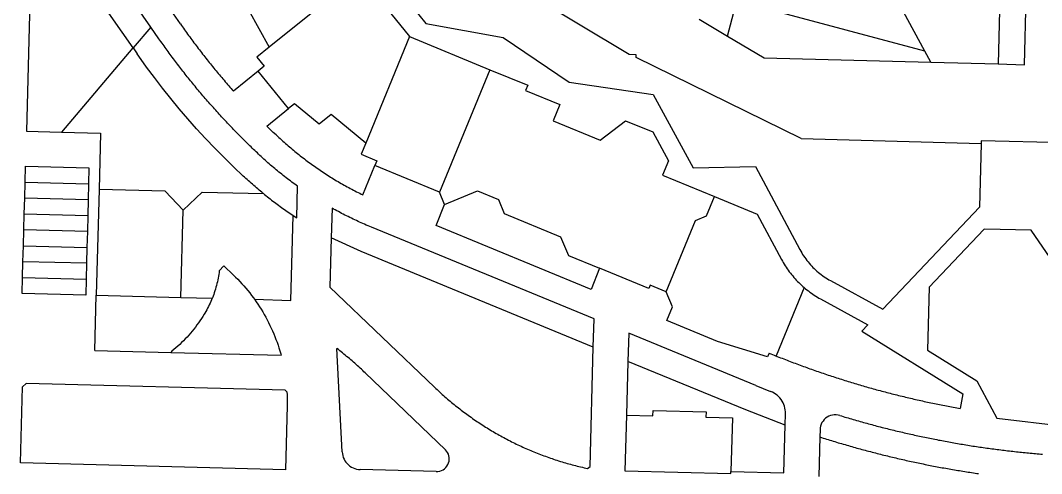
# Model space of a CAD drawing. Header units: inches. Extents: x 486468 to 494399, y 5455955 to 5460553.
# Drawn here: x 489941 to 490528, y 5457060 to 5457320 of the extents above; entities that cross this region are included whole.
import ezdxf

# ---------------------------------------------------------------- set-up
doc = ezdxf.new("R2010")
doc.units = ezdxf.units.IN
doc.header["$MEASUREMENT"] = 0
doc.layers.add('ParcelLines', color=10, linetype='Continuous')

msp = doc.modelspace()

# ---------------------------------------------------------------- linework, layer by layer
at = {"layer": 'ParcelLines', "color": 1}
for p, q in [((490518.263, 5457294.771), (490522.463, 5457458.571)), ((490505.533, 5457390.471), (490503.063, 5457295.17)), ((490015.746, 5457316.43), (489972.617, 5457378.261)), ((490005.526, 5457304.42), (489960.117, 5457369.561)), ((490145.267, 5457354.064), (490173.966, 5457318.413)), ((490135.866, 5457346.613), (490083.826, 5457304.751)), ((490135.866, 5457346.613), (490164.566, 5457310.913)), ((490347.464, 5457311.217), (490352.875, 5457331.418)), ((490032.766, 5457318.21), (490027.466, 5457325.86)), ((490461.003, 5457302.469), (490370.524, 5457326.688)), ((490331.175, 5457320.987), (490347.464, 5457311.217)), ((490461.003, 5457302.469), (490448.584, 5457325.139)), ((490015.746, 5457316.43), (490005.526, 5457304.42)), ((490173.966, 5457318.413), (490218.415, 5457310.414)), ((490164.566, 5457310.913), (490139.415, 5457249.711)), ((490164.566, 5457310.913), (490210.815, 5457291.903)), ((490218.415, 5457310.414), (490256.315, 5457284.764)), ((490347.464, 5457311.217), (490368.454, 5457298.627)), ((490005.526, 5457304.42), (490007.969, 5457300.915)), ((490464.463, 5457296.159), (490461.003, 5457302.469)), ((490368.454, 5457298.627), (490464.463, 5457296.159)), ((490464.463, 5457296.159), (490503.063, 5457295.17)), ((490077.566, 5457291.061), (490063.316, 5457279.61)), ((490094.915, 5457269.51), (490077.566, 5457291.061)), ((490210.815, 5457291.903), (490181.864, 5457221.46)), ((490210.815, 5457291.903), (490232.565, 5457282.964)), ((490503.063, 5457295.17), (490518.263, 5457294.771)), ((490232.565, 5457282.964), (490231.265, 5457279.913)), ((490231.265, 5457279.913), (490250.964, 5457271.814)), ((490082.515, 5457259.51), (490094.915, 5457269.51)), ((490098.415, 5457272.311), (490094.915, 5457269.51)), ((490112.615, 5457260.66), (490098.415, 5457272.311)), ((490250.964, 5457271.814), (490247.164, 5457262.563)), ((490119.415, 5457266.111), (490112.615, 5457260.66)), ((490139.415, 5457249.711), (490119.415, 5457266.111)), ((490247.164, 5457262.563), (490274.264, 5457251.414)), ((490274.264, 5457251.414), (490288.714, 5457262.564)), ((490139.415, 5457249.711), (490136.764, 5457243.26)), ((490389.814, 5457252.267), (490493.313, 5457249.57)), ((490493.313, 5457249.57), (490492.363, 5457212.869)), ((490493.363, 5457251.07), (490493.313, 5457249.57)), ((490550.563, 5457249.571), (490493.363, 5457251.07)), ((490136.764, 5457243.26), (490145.764, 5457239.56)), ((490145.764, 5457239.56), (490144.614, 5457236.76)), ((490313.464, 5457239.564), (490310.064, 5457231.314)), ((489943.475, 5457227.257), (489943.716, 5457236.407)), ((489943.716, 5457236.407), (489980.215, 5457235.458)), ((489980.215, 5457235.458), (489979.975, 5457226.307)), ((490181.864, 5457221.46), (490144.614, 5457236.76)), ((490310.064, 5457231.314), (490339.973, 5457218.995)), ((490327.664, 5457235.415), (490363.463, 5457236.166)), ((490363.463, 5457236.166), (490389.063, 5457188.466)), ((489943.225, 5457218.107), (489943.475, 5457227.257)), ((489943.475, 5457227.257), (489979.975, 5457226.307)), ((489979.975, 5457226.307), (489979.735, 5457217.157)), ((489986.015, 5457223.107), (489984.355, 5457162.365)), ((490024.065, 5457222.108), (489986.015, 5457223.107)), ((490034.465, 5457211.208), (490024.065, 5457222.108)), ((490034.465, 5457211.208), (490045.365, 5457221.558)), ((490045.365, 5457221.558), (490080.564, 5457220.659)), ((490184.764, 5457214.41), (490181.864, 5457221.46)), ((490184.764, 5457214.41), (490203.614, 5457222.261)), ((490203.614, 5457222.261), (490215.713, 5457217.311)), ((489942.986, 5457209.006), (489943.225, 5457218.107)), ((489979.735, 5457217.157), (489943.225, 5457218.107)), ((489979.735, 5457217.157), (489979.505, 5457208.057)), ((490179.813, 5457202.31), (490184.764, 5457214.41)), ((490215.713, 5457217.311), (490219.063, 5457209.211)), ((490339.973, 5457218.995), (490364.463, 5457208.915)), ((489942.736, 5457199.856), (489942.986, 5457209.006)), ((489942.986, 5457209.006), (489979.505, 5457208.057)), ((489979.505, 5457208.057), (489979.266, 5457198.907)), ((490033.115, 5457160.967), (490034.465, 5457211.208)), ((490096.363, 5457159.307), (490097.664, 5457208.109)), ((490219.063, 5457209.211), (490251.413, 5457195.911)), ((490328.963, 5457205.214), (490335.413, 5457207.864)), ((490364.463, 5457208.915), (490378.513, 5457182.815)), ((490436.713, 5457154.217), (490492.363, 5457212.869)), ((490268.963, 5457165.611), (490179.813, 5457202.31)), ((490312.163, 5457164.313), (490328.963, 5457205.214)), ((489942.496, 5457190.706), (489942.736, 5457199.856)), ((489979.266, 5457198.907), (489979.026, 5457189.757)), ((490494.963, 5457200.119), (490463.463, 5457166.968)), ((490495.163, 5457200.319), (490494.963, 5457200.119)), ((490522.013, 5457199.62), (490495.163, 5457200.319)), ((490542.163, 5457170.271), (490522.013, 5457199.62)), ((489942.246, 5457181.556), (489942.496, 5457190.706)), ((490119.564, 5457195.259), (490118.813, 5457166.958)), ((490136.813, 5457187.309), (490119.564, 5457195.259)), ((490251.413, 5457195.911), (490255.913, 5457185.161)), ((489979.026, 5457189.757), (489978.786, 5457180.606)), ((490255.913, 5457185.161), (490273.913, 5457177.762)), ((489942.006, 5457172.456), (489942.246, 5457181.556)), ((489978.786, 5457180.606), (489978.555, 5457171.506)), ((490055.135, 5457176.357), (490057.82, 5457179.16)), ((490057.82, 5457179.16), (490063.318, 5457173.894)), ((490273.913, 5457177.762), (490268.963, 5457165.611)), ((490302.113, 5457166.162), (490273.913, 5457177.762)), ((489941.766, 5457163.306), (489942.006, 5457172.456)), ((489978.555, 5457171.506), (489978.315, 5457162.356)), ((490118.813, 5457166.958), (490178.961, 5457109.407)), ((490302.913, 5457168.112), (490302.113, 5457166.162)), ((490312.163, 5457164.313), (490302.913, 5457168.112)), ((490406.713, 5457170.666), (490436.713, 5457154.217)), ((490463.463, 5457166.968), (490462.513, 5457130.618)), ((489978.315, 5457162.356), (489941.766, 5457163.306)), ((489983.515, 5457130.561), (489984.355, 5457162.365)), ((489984.355, 5457162.365), (490033.115, 5457160.967)), ((490033.115, 5457160.967), (490051.128, 5457160.626)), ((490315.862, 5457155.512), (490312.163, 5457164.313)), ((490075.381, 5457159.995), (490096.363, 5457159.307)), ((490312.612, 5457147.662), (490315.862, 5457155.512)), ((490400.963, 5457160.166), (490428.163, 5457145.216)), ((490341.762, 5457135.713), (490312.612, 5457147.662)), ((490428.163, 5457145.216), (490424.713, 5457141.616)), ((490424.713, 5457141.616), (490482.713, 5457105.518)), ((490125.813, 5457072.206), (490122.812, 5457131.657)), ((490268.412, 5457063.909), (490270.272, 5457132.41)), ((490370.512, 5457126.814), (490341.762, 5457135.713)), ((489983.515, 5457130.561), (490027.19, 5457129.429)), ((490027.19, 5457129.429), (490090.71, 5457127.781)), ((490371.412, 5457129.014), (490370.512, 5457126.814)), ((490462.513, 5457130.618), (490490.763, 5457113.069)), ((490290.172, 5457124.211), (490289.331, 5457093.41)), ((490357.962, 5457096.363), (490290.172, 5457124.211)), ((490139.112, 5457117.606), (490185.161, 5457073.506)), ((489940.778, 5457065.954), (489941.943, 5457109.642)), ((489941.943, 5457109.642), (489943.994, 5457111.588)), ((490093.02, 5457107.724), (489943.994, 5457111.588)), ((490363.762, 5457110.413), (490372.262, 5457107.014)), ((490490.763, 5457113.069), (490502.263, 5457091.569)), ((490094.076, 5457106.7), (490093.02, 5457107.724)), ((490482.713, 5457105.518), (490481.263, 5457097.218)), ((490094.178, 5457098.944), (490093.209, 5457062.002)), ((490380.592, 5457087.624), (490357.962, 5457096.363)), ((490289.331, 5457093.41), (490288.462, 5457061.41)), ((490335.112, 5457095.262), (490335.012, 5457092.212)), ((490335.012, 5457092.212), (490350.262, 5457091.812)), ((490350.262, 5457091.812), (490349.412, 5457061.012)), ((490380.592, 5457087.624), (490380.762, 5457094.164)), ((490502.263, 5457091.569), (490541.263, 5457086.971)), ((490379.862, 5457060.214), (490380.592, 5457087.624)), ((490400.662, 5457084.915), (490400.552, 5457080.814)), ((490400.552, 5457080.814), (490399.963, 5457058.164)), ((490093.209, 5457062.002), (489940.778, 5457065.954)), ((490179.911, 5457060.906), (490136.213, 5457062.056)), ((490266.912, 5457062.709), (490268.412, 5457063.909)), ((490288.462, 5457061.41), (490349.412, 5457059.812)), ((490349.412, 5457061.012), (490379.862, 5457060.214)), ((490349.412, 5457059.812), (490349.412, 5457061.012))]:
    msp.add_line(p, q, dxfattribs=at)
for points in [[(490294.865, 5457300.516), (490290.815, 5457300.615), (490148.067, 5457386.215)], [(489947.417, 5457376.161), (489944.266, 5457256.507), (489964.346, 5457255.988)], [(490072.016, 5457326.361), (490083.816, 5457304.761), (490083.826, 5457304.751)], [(490097.664, 5457208.109), (490099.764, 5457206.759), (490100.214, 5457224.859), (490099.364, 5457225.469), (490098.524, 5457226.079), (490097.684, 5457226.689), (490096.844, 5457227.309), (490096.014, 5457227.929), (490095.184, 5457228.559), (490094.354, 5457229.189), (490093.534, 5457229.829), (490092.715, 5457230.469), (490091.895, 5457231.109), (490091.075, 5457231.759), (490090.265, 5457232.409), (490089.455, 5457233.069), (490088.655, 5457233.729), (490087.855, 5457234.389), (490087.055, 5457235.059), (490086.265, 5457235.729), (490085.465, 5457236.409), (490084.685, 5457237.089), (490083.895, 5457237.769), (490083.115, 5457238.459), (490082.335, 5457239.149), (490081.565, 5457239.849), (490080.795, 5457240.549), (490080.025, 5457241.249), (490079.265, 5457241.959), (490078.525, 5457242.649), (490077.795, 5457243.339), (490077.055, 5457244.029), (490076.325, 5457244.729), (490075.595, 5457245.419), (490074.865, 5457246.119), (490074.135, 5457246.819), (490073.405, 5457247.519), (490072.685, 5457248.219), (490071.965, 5457248.929), (490071.235, 5457249.629), (490070.515, 5457250.339), (490069.805, 5457251.049), (490069.085, 5457251.759), (490068.375, 5457252.469), (490067.655, 5457253.189), (490066.945, 5457253.899), (490066.235, 5457254.619), (490065.525, 5457255.339), (490064.825, 5457256.059), (490064.115, 5457256.789), (490063.415, 5457257.509), (490062.715, 5457258.239), (490062.015, 5457258.969), (490061.315, 5457259.699), (490060.625, 5457260.429), (490059.925, 5457261.159), (490059.235, 5457261.9), (490058.545, 5457262.63), (490057.855, 5457263.37), (490057.175, 5457264.11), (490056.485, 5457264.85), (490055.805, 5457265.59), (490055.125, 5457266.34), (490054.445, 5457267.08), (490053.765, 5457267.83), (490053.085, 5457268.58), (490052.415, 5457269.33), (490051.735, 5457270.08), (490051.065, 5457270.84), (490050.395, 5457271.59), (490049.735, 5457272.35), (490049.065, 5457273.11), (490048.406, 5457273.87), (490047.746, 5457274.63), (490047.086, 5457275.4), (490046.426, 5457276.16), (490045.766, 5457276.93), (490045.116, 5457277.7), (490044.456, 5457278.47), (490043.806, 5457279.24), (490043.156, 5457280.01), (490042.516, 5457280.79), (490041.866, 5457281.56), (490041.226, 5457282.34), (490040.586, 5457283.12), (490039.946, 5457283.9), (490039.306, 5457284.68), (490038.666, 5457285.47), (490038.036, 5457286.25), (490037.396, 5457287.04), (490036.766, 5457287.83), (490036.146, 5457288.62), (490035.516, 5457289.41), (490034.886, 5457290.2), (490034.266, 5457290.99), (490033.646, 5457291.79), (490033.026, 5457292.59), (490032.406, 5457293.39), (490031.796, 5457294.19), (490031.176, 5457294.99), (490030.566, 5457295.79), (490029.956, 5457296.59), (490029.346, 5457297.4), (490028.746, 5457298.21), (490028.136, 5457299.02), (490027.536, 5457299.83), (490026.936, 5457300.64), (490026.336, 5457301.45), (490025.746, 5457302.27), (490025.146, 5457303.08), (490024.556, 5457303.9), (490023.966, 5457304.72), (490023.376, 5457305.54), (490022.796, 5457306.36), (490022.206, 5457307.18), (490021.626, 5457308.01), (490021.046, 5457308.83), (490020.466, 5457309.66), (490015.746, 5457316.43)], [(490032.766, 5457318.21), (490033.356, 5457317.37), (490033.946, 5457316.53), (490034.536, 5457315.69), (490035.136, 5457314.86), (490035.736, 5457314.02), (490036.336, 5457313.19), (490036.936, 5457312.36), (490037.536, 5457311.53), (490038.146, 5457310.7), (490038.746, 5457309.87), (490039.356, 5457309.05), (490039.966, 5457308.22), (490040.586, 5457307.4), (490041.196, 5457306.58), (490041.816, 5457305.76), (490042.436, 5457304.94), (490043.056, 5457304.13), (490043.686, 5457303.31), (490044.306, 5457302.5), (490044.936, 5457301.69), (490045.566, 5457300.88), (490046.196, 5457300.07), (490046.836, 5457299.26), (490047.466, 5457298.46), (490048.106, 5457297.65), (490048.746, 5457296.85), (490049.386, 5457296.05), (490050.036, 5457295.25), (490050.676, 5457294.45), (490051.326, 5457293.66), (490051.976, 5457292.86), (490052.626, 5457292.07), (490053.276, 5457291.28), (490053.936, 5457290.49), (490054.596, 5457289.7), (490055.256, 5457288.92), (490055.916, 5457288.13), (490056.576, 5457287.35), (490057.246, 5457286.57), (490057.906, 5457285.79), (490058.576, 5457285.01), (490059.246, 5457284.23), (490059.926, 5457283.46), (490060.596, 5457282.69), (490061.276, 5457281.91), (490061.956, 5457281.14), (490062.636, 5457280.38), (490063.316, 5457279.61)], [(490005.526, 5457304.42), (490005.516, 5457304.41), (489964.346, 5457255.988)], [(490083.826, 5457304.751), (490076.816, 5457299.111), (490081.016, 5457293.861), (490077.566, 5457291.061)], [(490068.89, 5457230.786), (490063.351, 5457236.027), (490057.903, 5457241.365), (490052.55, 5457246.796), (490047.293, 5457252.32), (490042.133, 5457257.935), (490037.071, 5457263.64), (490032.111, 5457269.431), (490027.251, 5457275.309), (490022.495, 5457281.27), (490017.844, 5457287.314), (490013.299, 5457293.437), (490008.861, 5457299.64), (490007.969, 5457300.915)], [(490389.814, 5457252.267), (490294.865, 5457298.965), (490294.865, 5457300.516)], [(490256.315, 5457284.764), (490304.714, 5457277.615), (490327.664, 5457235.415)], [(490288.714, 5457262.564), (490304.464, 5457256.115), (490313.464, 5457239.564)], [(489964.346, 5457255.988), (489986.866, 5457255.408), (489986.015, 5457223.107)], [(490089.415, 5457252.96), (490087.802, 5457254.403), (490086.215, 5457255.873), (490084.653, 5457257.371), (490083.118, 5457258.896), (490082.515, 5457259.51)], [(490089.415, 5457252.96), (490090.155, 5457252.27), (490090.905, 5457251.59), (490091.655, 5457250.91), (490092.405, 5457250.23), (490093.165, 5457249.56), (490093.925, 5457248.89), (490094.695, 5457248.23), (490095.455, 5457247.57), (490096.225, 5457246.91), (490097.005, 5457246.26), (490097.785, 5457245.61), (490098.565, 5457244.97), (490099.345, 5457244.33), (490100.135, 5457243.69), (490100.925, 5457243.06), (490101.715, 5457242.43), (490102.515, 5457241.81), (490103.315, 5457241.19), (490104.125, 5457240.57), (490104.925, 5457239.96), (490105.735, 5457239.36), (490106.555, 5457238.75), (490107.365, 5457238.15), (490108.185, 5457237.56), (490109.005, 5457236.97), (490109.834, 5457236.38), (490110.664, 5457235.8), (490111.494, 5457235.22), (490112.324, 5457234.65), (490113.164, 5457234.08), (490114.004, 5457233.52), (490114.844, 5457232.96), (490115.694, 5457232.4), (490116.544, 5457231.85), (490117.394, 5457231.3), (490118.254, 5457230.76), (490119.104, 5457230.22), (490119.964, 5457229.69), (490120.834, 5457229.16), (490121.694, 5457228.63), (490122.564, 5457228.11), (490123.434, 5457227.6), (490124.304, 5457227.08), (490125.184, 5457226.58), (490126.064, 5457226.07), (490126.944, 5457225.58), (490127.824, 5457225.08), (490128.714, 5457224.59), (490129.604, 5457224.11), (490130.494, 5457223.63), (490131.394, 5457223.16), (490132.284, 5457222.69), (490133.184, 5457222.22), (490134.084, 5457221.76), (490134.994, 5457221.3), (490135.894, 5457220.85), (490136.804, 5457220.4), (490137.714, 5457219.96), (490144.614, 5457236.76)], [(490080.564, 5457220.659), (490080.414, 5457220.779), (490079.624, 5457221.429), (490078.834, 5457222.069), (490078.044, 5457222.719), (490077.264, 5457223.379), (490076.485, 5457224.039), (490075.715, 5457224.699), (490074.935, 5457225.359), (490074.165, 5457226.029), (490073.405, 5457226.699), (490072.635, 5457227.379), (490071.875, 5457228.059), (490071.115, 5457228.739), (490070.365, 5457229.429), (490069.615, 5457230.119), (490068.89, 5457230.786)], [(490080.564, 5457220.659), (490081.204, 5457220.139), (490082.004, 5457219.499), (490082.804, 5457218.869), (490083.604, 5457218.239), (490084.404, 5457217.619), (490085.214, 5457216.989), (490086.024, 5457216.379), (490086.844, 5457215.759), (490087.654, 5457215.149), (490088.474, 5457214.539), (490089.294, 5457213.939), (490090.124, 5457213.339), (490090.954, 5457212.739), (490091.784, 5457212.149), (490092.614, 5457211.559), (490093.444, 5457210.979), (490094.284, 5457210.399), (490095.124, 5457209.819), (490095.974, 5457209.249), (490096.814, 5457208.679), (490097.664, 5457208.109)], [(490335.413, 5457207.864), (490339.963, 5457218.965), (490339.973, 5457218.995)], [(490270.272, 5457132.41), (490270.712, 5457148.711), (490142.614, 5457201.409), (490141.644, 5457201.809), (490140.684, 5457202.209), (490139.714, 5457202.619), (490138.754, 5457203.039), (490137.804, 5457203.449), (490136.844, 5457203.879), (490135.884, 5457204.299), (490134.934, 5457204.739), (490133.984, 5457205.179), (490133.034, 5457205.619), (490132.094, 5457206.069), (490131.144, 5457206.519), (490130.204, 5457206.969), (490129.264, 5457207.439), (490128.334, 5457207.899), (490127.394, 5457208.369), (490126.464, 5457208.849), (490125.534, 5457209.329), (490124.614, 5457209.809), (490123.684, 5457210.299), (490122.764, 5457210.799), (490121.844, 5457211.299), (490120.924, 5457211.799), (490120.014, 5457212.309), (490119.564, 5457195.259)], [(489979.266, 5457198.907), (489942.766, 5457199.856), (489942.736, 5457199.856)], [(489942.496, 5457190.706), (489942.516, 5457190.706), (489979.016, 5457189.757), (489979.026, 5457189.757)], [(490270.272, 5457132.41), (490270.262, 5457132.41), (490136.813, 5457187.309)], [(490389.063, 5457188.466), (490389.573, 5457187.536), (490390.113, 5457186.626), (490390.663, 5457185.726), (490391.243, 5457184.836), (490391.843, 5457183.966), (490392.463, 5457183.106), (490393.103, 5457182.256), (490393.763, 5457181.426), (490394.443, 5457180.616), (490395.143, 5457179.826), (490395.863, 5457179.046), (490396.593, 5457178.286), (490397.353, 5457177.546), (490398.123, 5457176.816), (490398.913, 5457176.106), (490399.713, 5457175.426), (490400.543, 5457174.756), (490401.383, 5457174.106), (490402.233, 5457173.486), (490403.103, 5457172.876), (490403.983, 5457172.296), (490404.883, 5457171.726), (490405.793, 5457171.186), (490406.713, 5457170.666)], [(489978.786, 5457180.606), (489978.766, 5457180.606), (489942.266, 5457181.556), (489942.246, 5457181.556)], [(490378.513, 5457182.815), (490379.013, 5457181.905), (490379.533, 5457180.995), (490380.073, 5457180.105), (490380.623, 5457179.215), (490381.193, 5457178.345), (490381.783, 5457177.485), (490382.383, 5457176.635), (490383.003, 5457175.795), (490383.633, 5457174.965), (490384.283, 5457174.145), (490384.943, 5457173.335), (490385.623, 5457172.545), (490386.313, 5457171.765), (490387.023, 5457170.995), (490387.743, 5457170.245), (490388.473, 5457169.505), (490389.223, 5457168.775), (490389.983, 5457168.065), (490390.753, 5457167.365), (490391.533, 5457166.695)], [(490055.135, 5457176.357), (490054.999, 5457175.286), (490054.844, 5457174.217), (490054.67, 5457173.152), (490054.478, 5457172.089), (490054.267, 5457171.03), (490054.038, 5457169.975), (490053.791, 5457168.924), (490053.525, 5457167.878), (490053.241, 5457166.836), (490052.939, 5457165.8), (490052.619, 5457164.769), (490052.281, 5457163.743), (490051.925, 5457162.724), (490051.551, 5457161.711), (490051.159, 5457160.705), (490051.128, 5457160.626)], [(490063.318, 5457173.894), (490064.569, 5457172.675), (490065.798, 5457171.434), (490067.005, 5457170.172), (490068.19, 5457168.89), (490069.353, 5457167.586), (490070.492, 5457166.263), (490071.609, 5457164.92), (490072.702, 5457163.558), (490073.769, 5457162.176), (490074.814, 5457160.777), (490075.381, 5457159.995)], [(489942.006, 5457172.456), (489942.016, 5457172.456), (489978.555, 5457171.506)], [(490391.533, 5457166.695), (490391.513, 5457166.665), (490375.362, 5457127.414)], [(490391.533, 5457166.695), (490391.543, 5457166.685), (490392.343, 5457166.015), (490393.153, 5457165.355), (490393.983, 5457164.716), (490394.813, 5457164.096), (490395.663, 5457163.486), (490396.523, 5457162.886), (490397.383, 5457162.316), (490398.263, 5457161.746), (490399.153, 5457161.206), (490400.053, 5457160.676), (490400.963, 5457160.166)], [(490051.128, 5457160.626), (490050.719, 5457159.629), (490050.292, 5457158.64), (490049.848, 5457157.658), (490049.387, 5457156.684), (490048.909, 5457155.718), (490048.414, 5457154.761), (490047.903, 5457153.812), (490047.375, 5457152.873), (490046.831, 5457151.941), (490046.484, 5457151.367)], [(490075.381, 5457159.995), (490076.39, 5457158.564), (490077.374, 5457157.116), (490078.332, 5457155.651), (490079.265, 5457154.169), (490080.172, 5457152.672), (490081.052, 5457151.158), (490081.906, 5457149.63), (490082.733, 5457148.087), (490083.533, 5457146.529), (490084.306, 5457144.958), (490085.051, 5457143.374), (490085.768, 5457141.777), (490086.458, 5457140.168), (490087.119, 5457138.547), (490087.752, 5457136.914), (490088.356, 5457135.27), (490088.932, 5457133.617), (490089.478, 5457131.953), (490089.996, 5457130.281), (490090.484, 5457128.6), (490090.71, 5457127.781)], [(490046.484, 5457151.367), (490045.692, 5457150.1), (490044.878, 5457148.847), (490044.042, 5457147.608), (490043.185, 5457146.384), (490042.307, 5457145.175), (490041.406, 5457143.982), (490040.486, 5457142.805), (490039.546, 5457141.644), (490038.585, 5457140.499), (490037.605, 5457139.371), (490036.605, 5457138.261), (490035.586, 5457137.168), (490034.548, 5457136.094), (490033.491, 5457135.037), (490032.416, 5457133.999), (490031.323, 5457132.98), (490030.212, 5457131.981), (490029.085, 5457131), (490027.94, 5457130.04), (490027.19, 5457129.429)], [(490363.762, 5457110.413), (490290.612, 5457140.511), (490290.172, 5457124.211)], [(490139.112, 5457117.606), (490138.372, 5457118.306), (490137.622, 5457119.016), (490136.872, 5457119.706), (490136.112, 5457120.406), (490135.352, 5457121.097), (490134.592, 5457121.787), (490133.832, 5457122.467), (490133.062, 5457123.147), (490132.292, 5457123.827), (490131.522, 5457124.497), (490130.742, 5457125.167), (490129.962, 5457125.827), (490129.182, 5457126.497), (490128.402, 5457127.147), (490127.612, 5457127.807), (490126.812, 5457128.457), (490126.022, 5457129.107), (490125.222, 5457129.747), (490124.422, 5457130.387), (490123.622, 5457131.027), (490122.812, 5457131.657)], [(490371.412, 5457129.014), (490372.342, 5457128.634), (490373.272, 5457128.254), (490374.202, 5457127.874), (490375.142, 5457127.504), (490375.362, 5457127.414)], [(490375.362, 5457127.414), (490376.072, 5457127.124), (490377.002, 5457126.754), (490377.942, 5457126.384), (490378.872, 5457126.014), (490379.812, 5457125.654), (490380.742, 5457125.284), (490381.682, 5457124.924), (490382.622, 5457124.564), (490383.562, 5457124.204), (490384.502, 5457123.844), (490385.442, 5457123.494), (490386.382, 5457123.134), (490387.322, 5457122.785), (490388.262, 5457122.435), (490389.202, 5457122.085), (490390.152, 5457121.735), (490391.092, 5457121.395), (490392.042, 5457121.045), (490392.982, 5457120.705), (490393.932, 5457120.365), (490394.872, 5457120.025), (490395.822, 5457119.695), (490396.772, 5457119.355), (490397.722, 5457119.025), (490398.672, 5457118.695), (490399.622, 5457118.365), (490400.572, 5457118.035), (490401.522, 5457117.715), (490402.472, 5457117.385), (490403.422, 5457117.065), (490404.372, 5457116.745), (490405.332, 5457116.425), (490406.282, 5457116.115), (490407.232, 5457115.795), (490408.192, 5457115.485), (490409.152, 5457115.175), (490410.102, 5457114.865), (490411.062, 5457114.555), (490412.022, 5457114.255), (490412.972, 5457113.945), (490413.932, 5457113.645), (490414.892, 5457113.345), (490415.852, 5457113.046), (490416.812, 5457112.746), (490417.772, 5457112.456), (490418.732, 5457112.166), (490419.702, 5457111.866), (490420.662, 5457111.576), (490421.622, 5457111.296), (490422.592, 5457111.006), (490423.552, 5457110.726), (490424.512, 5457110.436), (490425.482, 5457110.156), (490426.452, 5457109.886), (490427.412, 5457109.606), (490428.382, 5457109.326), (490429.352, 5457109.056), (490430.312, 5457108.786), (490431.282, 5457108.516), (490432.252, 5457108.246), (490433.222, 5457107.986), (490434.192, 5457107.716), (490435.162, 5457107.456), (490436.132, 5457107.196), (490437.102, 5457106.936), (490438.072, 5457106.686), (490439.052, 5457106.426), (490440.022, 5457106.176), (490440.992, 5457105.926), (490441.972, 5457105.677), (490442.942, 5457105.427), (490443.912, 5457105.177), (490444.892, 5457104.937), (490445.862, 5457104.697), (490446.842, 5457104.457), (490447.822, 5457104.217), (490448.792, 5457103.977), (490449.772, 5457103.747), (490450.753, 5457103.517), (490451.733, 5457103.287), (490452.713, 5457103.057), (490453.693, 5457102.827), (490454.663, 5457102.597), (490455.643, 5457102.377), (490456.623, 5457102.157), (490457.613, 5457101.937), (490458.593, 5457101.717), (490459.573, 5457101.497), (490460.553, 5457101.287), (490461.533, 5457101.077), (490462.523, 5457100.867), (490463.503, 5457100.657), (490464.483, 5457100.447), (490465.473, 5457100.247), (490466.453, 5457100.037), (490467.443, 5457099.838), (490468.423, 5457099.638), (490469.413, 5457099.448), (490470.393, 5457099.248), (490471.383, 5457099.058), (490472.363, 5457098.858), (490473.353, 5457098.668), (490474.343, 5457098.488), (490475.333, 5457098.298), (490476.313, 5457098.108), (490477.303, 5457097.928), (490478.293, 5457097.748), (490479.283, 5457097.568), (490480.273, 5457097.398), (490481.263, 5457097.218)], [(490178.961, 5457109.407), (490179.691, 5457108.706), (490180.421, 5457108.016), (490181.161, 5457107.326), (490181.901, 5457106.646), (490182.651, 5457105.966), (490183.401, 5457105.286), (490184.151, 5457104.616), (490184.911, 5457103.956), (490185.671, 5457103.286), (490186.431, 5457102.626), (490187.201, 5457101.976), (490187.971, 5457101.326), (490188.741, 5457100.676), (490189.521, 5457100.036), (490190.301, 5457099.396), (490191.091, 5457098.766), (490191.871, 5457098.136), (490192.671, 5457097.516), (490193.461, 5457096.896), (490194.261, 5457096.276), (490195.061, 5457095.666), (490195.871, 5457095.056), (490196.681, 5457094.456), (490197.491, 5457093.856), (490198.301, 5457093.266), (490199.121, 5457092.676), (490199.951, 5457092.096), (490200.771, 5457091.516), (490201.601, 5457090.936), (490202.431, 5457090.366), (490203.271, 5457089.796), (490204.101, 5457089.236), (490204.941, 5457088.686), (490205.791, 5457088.126), (490206.641, 5457087.586), (490207.491, 5457087.036), (490208.341, 5457086.496), (490209.191, 5457085.966), (490210.051, 5457085.436), (490210.921, 5457084.916), (490211.781, 5457084.396), (490212.651, 5457083.886), (490213.521, 5457083.376), (490214.391, 5457082.867), (490215.271, 5457082.367), (490216.151, 5457081.877), (490217.031, 5457081.387), (490217.911, 5457080.897), (490218.801, 5457080.417), (490219.691, 5457079.947), (490220.581, 5457079.467), (490221.471, 5457079.007), (490222.371, 5457078.547), (490223.271, 5457078.087), (490224.171, 5457077.637), (490225.081, 5457077.197), (490225.991, 5457076.757), (490226.901, 5457076.317), (490227.811, 5457075.887), (490228.721, 5457075.457), (490229.641, 5457075.037), (490230.561, 5457074.627), (490231.481, 5457074.217), (490232.401, 5457073.807), (490233.331, 5457073.407), (490234.261, 5457073.017), (490235.191, 5457072.627), (490236.121, 5457072.237), (490237.051, 5457071.857), (490237.991, 5457071.488), (490238.931, 5457071.118), (490239.871, 5457070.748), (490240.811, 5457070.398), (490241.761, 5457070.038), (490242.701, 5457069.688), (490243.651, 5457069.348), (490244.601, 5457069.008), (490245.551, 5457068.678), (490246.511, 5457068.348), (490247.461, 5457068.028), (490248.421, 5457067.708), (490249.381, 5457067.398), (490250.341, 5457067.098), (490251.301, 5457066.788), (490252.271, 5457066.498), (490253.231, 5457066.208), (490254.201, 5457065.918), (490255.171, 5457065.638), (490256.142, 5457065.368), (490257.112, 5457065.098), (490258.092, 5457064.838), (490259.062, 5457064.578), (490260.042, 5457064.328), (490261.022, 5457064.079), (490262.002, 5457063.839), (490262.982, 5457063.599), (490263.962, 5457063.369), (490264.942, 5457063.139), (490265.922, 5457062.919), (490266.912, 5457062.709)], [(490094.076, 5457106.7), (490094.151, 5457104.948), (490094.196, 5457103.196), (490094.211, 5457101.443), (490094.194, 5457099.69), (490094.178, 5457098.944)], [(490380.762, 5457094.164), (490380.752, 5457095.254), (490380.652, 5457096.344), (490380.452, 5457097.424), (490380.182, 5457098.484), (490379.812, 5457099.514), (490379.372, 5457100.514), (490378.842, 5457101.474), (490378.232, 5457102.384), (490377.562, 5457103.244), (490376.812, 5457104.044), (490376.012, 5457104.784), (490375.142, 5457105.454), (490374.222, 5457106.054), (490373.262, 5457106.574), (490372.262, 5457107.014)], [(490289.331, 5457093.41), (490304.562, 5457093.01), (490304.662, 5457096.061), (490335.112, 5457095.262)], [(490412.062, 5457093.165), (490411.002, 5457093.425), (490409.922, 5457093.545), (490408.842, 5457093.535), (490407.762, 5457093.395), (490406.712, 5457093.115), (490405.702, 5457092.715), (490404.752, 5457092.195), (490403.872, 5457091.555), (490403.072, 5457090.815), (490402.382, 5457089.985), (490401.792, 5457089.065), (490401.312, 5457088.095), (490400.972, 5457087.065), (490400.752, 5457085.995), (490400.662, 5457084.915)], [(490412.062, 5457093.165), (490413.022, 5457092.875), (490413.992, 5457092.575), (490414.952, 5457092.285), (490415.922, 5457091.995), (490416.882, 5457091.715), (490417.852, 5457091.425), (490418.822, 5457091.145), (490419.782, 5457090.865), (490420.752, 5457090.585), (490421.722, 5457090.305), (490422.692, 5457090.025), (490423.662, 5457089.756), (490424.632, 5457089.486), (490425.602, 5457089.216), (490426.572, 5457088.946), (490427.542, 5457088.676), (490428.512, 5457088.406), (490429.492, 5457088.146), (490430.462, 5457087.886), (490431.432, 5457087.626), (490432.412, 5457087.366), (490433.382, 5457087.106), (490434.352, 5457086.856), (490435.332, 5457086.606), (490436.312, 5457086.346), (490437.282, 5457086.096), (490438.262, 5457085.856), (490439.232, 5457085.606), (490440.212, 5457085.366), (490441.192, 5457085.126), (490442.172, 5457084.876), (490443.152, 5457084.646), (490444.132, 5457084.406), (490445.112, 5457084.166), (490446.092, 5457083.936), (490447.073, 5457083.706), (490448.053, 5457083.477), (490449.033, 5457083.247), (490450.013, 5457083.027), (490450.993, 5457082.797), (490451.983, 5457082.577), (490452.963, 5457082.357), (490453.943, 5457082.137), (490454.933, 5457081.917), (490455.913, 5457081.707), (490456.903, 5457081.487), (490457.883, 5457081.277), (490458.873, 5457081.067), (490459.853, 5457080.857), (490460.843, 5457080.657), (490461.823, 5457080.447), (490462.813, 5457080.247), (490463.803, 5457080.047), (490464.793, 5457079.847), (490465.773, 5457079.657), (490466.763, 5457079.457), (490467.753, 5457079.267), (490468.743, 5457079.067), (490469.733, 5457078.877), (490470.723, 5457078.697), (490471.713, 5457078.508), (490472.703, 5457078.328), (490473.693, 5457078.138), (490474.683, 5457077.958), (490475.673, 5457077.778), (490476.673, 5457077.608), (490477.663, 5457077.428), (490478.653, 5457077.258), (490479.643, 5457077.088), (490480.643, 5457076.918), (490481.633, 5457076.748), (490482.623, 5457076.578), (490483.623, 5457076.418), (490484.613, 5457076.258), (490485.613, 5457076.098), (490486.603, 5457075.938), (490487.603, 5457075.778), (490488.593, 5457075.618), (490489.593, 5457075.468), (490490.583, 5457075.318), (490491.583, 5457075.168), (490492.583, 5457075.018), (490493.573, 5457074.878), (490494.573, 5457074.728), (490495.573, 5457074.589), (490496.563, 5457074.449), (490497.563, 5457074.309), (490498.563, 5457074.169), (490499.563, 5457074.039), (490500.563, 5457073.899), (490501.563, 5457073.769), (490502.563, 5457073.639), (490503.563, 5457073.519), (490504.553, 5457073.389), (490505.553, 5457073.269), (490506.553, 5457073.139), (490507.563, 5457073.019), (490508.563, 5457072.909), (490509.563, 5457072.789), (490510.563, 5457072.669), (490511.563, 5457072.559), (490512.563, 5457072.449), (490513.563, 5457072.339), (490514.563, 5457072.229), (490515.563, 5457072.129), (490516.573, 5457072.019), (490517.573, 5457071.919), (490518.573, 5457071.819), (490519.573, 5457071.72), (490520.583, 5457071.63), (490521.583, 5457071.53), (490522.583, 5457071.44), (490523.593, 5457071.35), (490524.593, 5457071.26), (490525.593, 5457071.17), (490526.603, 5457071.09), (490527.603, 5457071), (490528.613, 5457070.92)], [(490400.552, 5457080.814), (490400.562, 5457080.814), (490401.522, 5457080.505), (490402.482, 5457080.205), (490403.442, 5457079.895), (490404.412, 5457079.595), (490405.372, 5457079.295), (490406.332, 5457078.995), (490407.302, 5457078.705), (490408.262, 5457078.405), (490409.232, 5457078.115), (490410.192, 5457077.825), (490411.162, 5457077.535), (490412.132, 5457077.245), (490413.092, 5457076.965), (490414.062, 5457076.675), (490415.032, 5457076.395), (490416.002, 5457076.115), (490416.972, 5457075.835), (490417.942, 5457075.555), (490418.912, 5457075.285), (490419.882, 5457075.005), (490420.852, 5457074.735), (490421.822, 5457074.465), (490422.793, 5457074.195), (490423.763, 5457073.925), (490424.743, 5457073.665), (490425.713, 5457073.396), (490426.693, 5457073.136), (490427.663, 5457072.876), (490428.633, 5457072.616), (490429.613, 5457072.366), (490430.593, 5457072.106), (490431.563, 5457071.856), (490432.543, 5457071.606), (490433.523, 5457071.356), (490434.493, 5457071.106), (490435.473, 5457070.856), (490436.453, 5457070.616), (490437.433, 5457070.376), (490438.413, 5457070.136), (490439.393, 5457069.896), (490440.373, 5457069.656), (490441.353, 5457069.416), (490442.333, 5457069.186), (490443.313, 5457068.956), (490444.303, 5457068.726), (490445.283, 5457068.496), (490446.263, 5457068.266), (490447.243, 5457068.046), (490448.233, 5457067.816), (490449.213, 5457067.597), (490450.203, 5457067.377), (490451.183, 5457067.157), (490452.173, 5457066.947), (490453.153, 5457066.727), (490454.143, 5457066.517), (490455.123, 5457066.307), (490456.113, 5457066.097), (490457.103, 5457065.887), (490458.083, 5457065.687), (490459.073, 5457065.477), (490460.063, 5457065.277), (490461.053, 5457065.077), (490462.043, 5457064.877), (490463.033, 5457064.687), (490464.023, 5457064.487), (490465.013, 5457064.297), (490466.003, 5457064.107), (490466.993, 5457063.917), (490467.983, 5457063.727), (490468.973, 5457063.537), (490469.963, 5457063.357), (490470.953, 5457063.167), (490471.953, 5457062.987), (490472.943, 5457062.807), (490473.933, 5457062.638), (490474.923, 5457062.458), (490475.923, 5457062.288), (490476.913, 5457062.118), (490477.913, 5457061.948), (490478.903, 5457061.778), (490479.903, 5457061.608), (490480.893, 5457061.448), (490481.893, 5457061.278), (490482.883, 5457061.118), (490483.883, 5457060.958), (490484.873, 5457060.798), (490485.873, 5457060.648), (490486.873, 5457060.488), (490487.863, 5457060.338), (490488.863, 5457060.188), (490489.863, 5457060.038), (490490.863, 5457059.898), (490491.853, 5457059.748)], [(490179.911, 5457060.906), (490180.941, 5457060.956), (490181.961, 5457061.146), (490182.941, 5457061.476), (490183.861, 5457061.936), (490184.711, 5457062.536), (490185.471, 5457063.236), (490186.111, 5457064.046), (490186.641, 5457064.936), (490187.041, 5457065.886), (490187.301, 5457066.886), (490187.421, 5457067.916), (490187.381, 5457068.956), (490187.211, 5457069.966), (490186.891, 5457070.956), (490186.441, 5457071.886), (490185.861, 5457072.736), (490185.161, 5457073.506)], [(490125.813, 5457072.206), (490125.933, 5457071.146), (490126.143, 5457070.106), (490126.463, 5457069.096), (490126.883, 5457068.116), (490127.393, 5457067.186), (490127.993, 5457066.316), (490128.683, 5457065.496), (490129.443, 5457064.756), (490130.273, 5457064.096), (490131.163, 5457063.516), (490132.103, 5457063.026), (490133.093, 5457062.636), (490134.113, 5457062.336), (490135.153, 5457062.146), (490136.213, 5457062.056)]]:
    msp.add_lwpolyline(points, dxfattribs=at)

doc.saveas('drawing.dxf')
